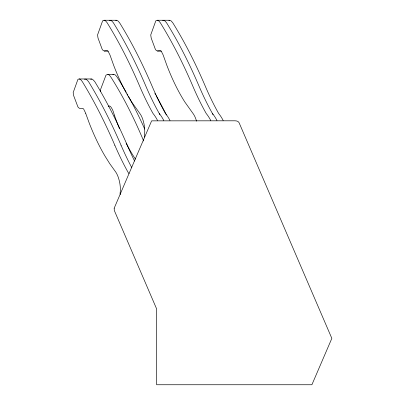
<?xml version="1.0" encoding="UTF-8"?>
<svg xmlns="http://www.w3.org/2000/svg" width="405" height="405" viewBox="0 0 405 405"><rect width="100%" height="100%" fill="white"/><g stroke="black" fill="none" stroke-linecap="round" stroke-linejoin="round"><path stroke-width="0.61" d="M108.216 106.307C109.851 105.062 111.233 107.32 111.861 108.58A13.907 5.979 90 0 1 113.071 111.091L114.655 115.901M84.442 79.198L86.219 79.177L88.447 81.481A576.654 247.997 -90 0 1 121.034 145.203M90.659 79.198L92.436 79.177L94.669 81.481A576.654 247.997 90 0 1 127.251 145.203M112.894 74.662L113.653 74.424M109.522 20.392L111.4 20.604L113.273 22.629A539.227 231.903 -90 0 1 145.901 86.235A301.558 129.691 -90 0 0 159.266 113.516L159.813 114.64M115.744 20.392L117.622 20.604L119.495 22.629A539.227 231.903 90 0 1 152.123 86.235A301.558 129.691 -90 0 0 165.488 113.516A58.31 25.075 -90 0 1 169.984 120.467M162.704 20.392L164.577 20.604L166.455 22.629A539.227 231.903 -90 0 1 199.083 86.235A301.558 129.691 -90 0 0 212.443 113.516L212.995 114.64M168.925 20.392L170.799 20.604L172.672 22.629A539.227 231.903 -90 0 1 205.305 86.235A301.558 129.691 -90 0 0 218.665 113.516A58.31 25.075 -90 0 1 223.165 120.467M116.473 20.25L104.029 20.25L102.632 20.832L97.554 34.921L98.02 38.075L101.574 47.638A8.672 3.731 -90 0 0 102.632 49.982C104.52 52.615 107.846 47.982 108.97 53.05A15.36 6.607 90 0 1 110.18 55.556L113.739 65.519A223.697 96.203 -90 0 0 131.676 102.03L140.211 114.013A24.452 10.515 90 0 1 142.697 119.095C144.555 124.563 145.268 130.481 144.367 136.202A51.313 22.067 90 0 0 144.696 137.062M169.649 20.25L157.211 20.25L155.814 20.832L150.731 34.921L151.202 38.075L154.75 47.638A8.672 3.731 90 0 0 155.814 49.982C157.702 52.615 161.023 47.982 162.147 53.05A15.36 6.607 -90 0 1 163.357 55.556L166.921 65.519A223.697 96.203 90 0 0 184.857 102.03L193.393 114.013A24.452 10.515 -90 0 1 195.878 119.095L196.526 121.135M91.697 78.965L78.894 78.965L77.907 79.42L73.168 92.608L73.664 95.676L77.249 105.153A9.264 3.984 90 0 0 78.312 107.492C80.114 110.094 83.511 106.07 84.508 110.924A16.428 7.067 90 0 1 85.718 113.43M104.272 51.162L108.008 51.162M157.454 51.162L161.185 51.162M157.211 20.25L158.745 20.873L160.233 22.629A539.227 231.903 90 0 1 192.861 86.235A301.558 129.691 -90 0 0 206.221 113.516A58.31 25.075 -90 0 1 210.721 120.467M104.029 20.25L105.563 20.873L107.052 22.629A539.227 231.903 90 0 1 139.685 86.235A301.558 129.691 -90 0 0 153.044 113.516A58.31 25.075 -90 0 1 157.54 120.467M79.253 78.965L80.752 79.679L82.225 81.481A576.654 247.997 -90 0 1 114.812 145.203M107.826 74.429L109.026 74.9L110.545 76.58A488.147 209.932 -90 0 1 143.243 140.003A272.854 117.344 -90 0 0 143.659 140.981M85.718 113.43L89.318 123.292A239.436 102.971 -90 0 0 104.829 155.798L109.725 163.64L115.714 171.993A26.143 11.244 90 0 1 118.199 177.076C120.037 182.371 120.867 188.102 120.057 193.676A54.852 23.591 90 0 0 120.391 194.527M100.308 91.596L100.622 89.338L105.963 75.214L107.431 74.424L114.048 74.429L115.248 74.9L116.761 76.58A488.147 209.932 -90 0 1 126.208 92.299M159.266 113.511A58.31 25.075 90 0 1 163.762 120.467M131.777 167.68A322.588 138.733 -90 0 1 121.034 145.198M134.587 161.038A322.588 138.733 -90 0 1 127.256 145.198M114.812 145.198A322.588 138.733 -90 0 0 128.172 172.484A62.162 26.735 90 0 1 129.018 173.588M212.443 113.511A58.31 25.075 -90 0 1 216.943 120.467M154.882 93.469A576.654 247.997 90 0 1 155.5 94.552M156.117 95.641A576.654 247.997 90 0 1 166.44 114.954M135.452 159.124A202.191 86.953 90 0 1 126.137 143.162M119.48 128.613A202.191 86.953 90 0 1 114.661 115.896M127.135 93.94A488.147 209.932 -90 0 1 127.752 95.043M128.365 96.147A488.147 209.932 -90 0 1 129.276 97.818M129.554 98.324A488.147 209.932 -90 0 1 144.706 129.038M114.185 208.2L114.286 210.448L156.649 308.949L156.649 384.75L311.901 384.745L331.837 338.383L239.097 122.74L238.236 121.682L236.885 121.024L235.133 120.801L151.627 120.857L114.185 208.2"/></g></svg>
